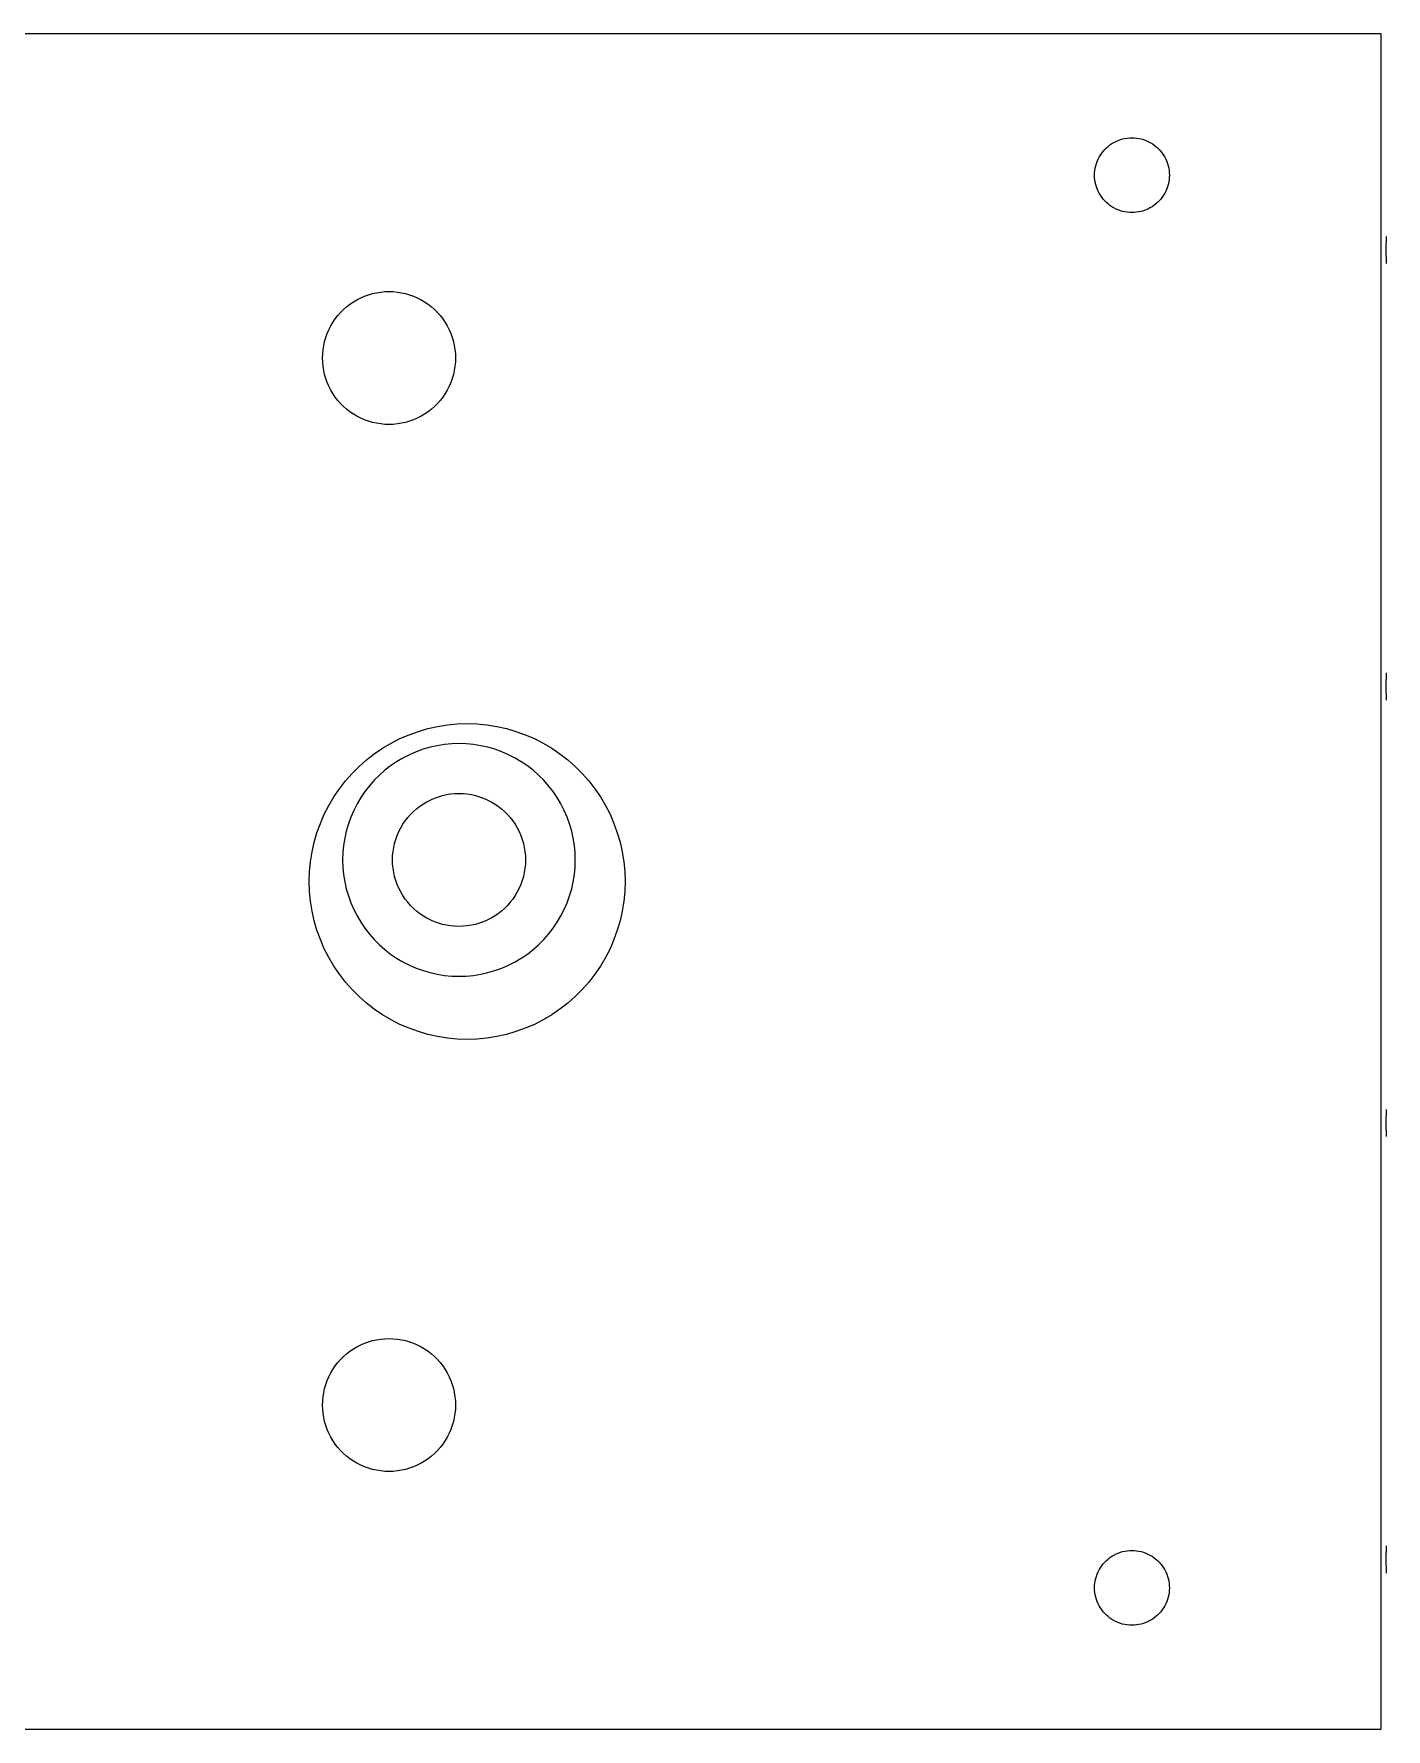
# Model space of a CAD drawing. Extents: x 2 to 1502, y 3 to 1555.
# Drawn here: x 949.5 to 1180.1, y 60.1 to 349.2 of the extents above; entities that cross this region are included whole.
import ezdxf

# ---------------------------------------------------------------- set-up
doc = ezdxf.new("R2010")
doc.units = 0
doc.layers.get('0').update_dxf_attribs({"linetype": 'CONTINUOUS'})

msp = doc.modelspace()

# ---------------------------------------------------------------- linework, layer by layer
at = {"color": 7}
for points in [[(1179.2769, 349.216136), (782.426625, 349.216136)], [(1179.2769, 60.082264), (1179.2769, 349.216136)], [(1132.10835, 329.487461), (1132.39185, 329.770886)], [(1132.39185, 329.770886), (1132.6923, 330.035636)], [(1132.6923, 330.035636), (1133.00895, 330.281411)], [(1133.00895, 330.281411), (1133.3403, 330.506486)], [(1133.3403, 330.506486), (1133.685, 330.710636)], [(1133.685, 330.710636), (1134.04215, 330.892586)], [(1134.04215, 330.892586), (1134.4098, 331.051586)], [(1134.4098, 331.051586), (1134.786825, 331.187411)], [(1134.786825, 331.187411), (1135.1715, 331.299086)], [(1135.1715, 331.299086), (1135.5627, 331.386386)], [(1135.5627, 331.386386), (1135.9584, 331.449386)], [(1135.9584, 331.449311), (1136.35725, 331.486811)], [(1136.35725, 331.486811), (1136.75775, 331.499561)], [(1136.75775, 331.499261), (1137.158325, 331.486511)], [(1137.158325, 331.486511), (1137.5571, 331.449011)], [(1137.5571, 331.448786), (1137.952875, 331.385786)], [(1137.952875, 331.385861), (1138.343775, 331.298561)], [(1138.343775, 331.298561), (1138.728675, 331.186886)], [(1138.728675, 331.186886), (1139.1057, 331.051061)], [(1139.1057, 331.051061), (1139.47335, 330.892061)], [(1139.47335, 330.892061), (1139.830275, 330.710111)], [(1139.830275, 330.710111), (1140.1752, 330.505961)], [(1140.1752, 330.505961), (1140.50655, 330.280886)], [(1140.50655, 330.280886), (1140.8232, 330.035111)], [(1140.8232, 330.035111), (1141.12365, 329.770361)], [(1141.12365, 329.770361), (1141.40715, 329.486936)], [(1130.580225, 326.707511), (1130.6919, 327.092486)], [(1130.6919, 327.092486), (1130.82765, 327.469436)], [(1130.82765, 327.469436), (1130.986725, 327.837086)], [(1130.986725, 327.837086), (1131.168675, 328.194011)], [(1131.168675, 328.194011), (1131.372825, 328.539011)], [(1131.372825, 328.539011), (1131.597825, 328.870361)], [(1131.597825, 328.870361), (1131.843375, 329.187011)], [(1131.843375, 329.187011), (1132.10835, 329.487461)], [(1141.40715, 329.486936), (1141.6719, 329.186486)], [(1141.6719, 329.186486), (1141.917675, 328.869836)], [(1141.917675, 328.869836), (1142.14275, 328.538486)], [(1142.14275, 328.538486), (1142.346825, 328.193486)], [(1142.346825, 328.193486), (1142.52885, 327.836561)], [(1142.52885, 327.836561), (1142.68785, 327.468911)], [(1142.68785, 327.468911), (1142.8236, 327.091961)], [(1142.8236, 327.091961), (1142.935275, 326.706986)], [(1130.391975, 324.720986), (1130.379225, 325.121561)], [(1130.379525, 325.121561), (1130.392275, 325.522061)], [(1130.429475, 324.322136), (1130.391975, 324.720986)], [(1130.392275, 325.522061), (1130.429775, 325.920911)], [(1130.4921, 323.926436), (1130.42985, 324.322136)], [(1130.43, 325.920911), (1130.49225, 326.316611)], [(1130.5797, 323.535161), (1130.4921, 323.926436)], [(1130.492625, 326.316611), (1130.580225, 326.707511)], [(1143.022275, 323.925911), (1142.9349, 323.534636)], [(1142.935275, 326.706986), (1143.02265, 326.316086)], [(1143.0852, 324.321611), (1143.0222, 323.925911)], [(1143.02265, 326.316086), (1143.08565, 325.920386)], [(1143.12285, 324.720461), (1143.08535, 324.321611)], [(1143.085575, 325.920386), (1143.123075, 325.521536)], [(1143.1356, 325.121036), (1143.12285, 324.720461)], [(1143.123075, 325.521536), (1143.135825, 325.121036)], [(1130.691375, 323.150561), (1130.5797, 323.535161)], [(1130.827125, 322.773536), (1130.691375, 323.150561)], [(1130.9862, 322.405886), (1130.827125, 322.773536)], [(1131.16815, 322.048736), (1130.9862, 322.405886)], [(1131.3723, 321.704036), (1131.16815, 322.048736)], [(1131.5973, 321.372611), (1131.3723, 321.704036)], [(1131.84285, 321.056036), (1131.5973, 321.372611)], [(1132.107825, 320.755511), (1131.84285, 321.056036)], [(1141.671525, 321.055511), (1141.406775, 320.754986)], [(1141.9173, 321.372086), (1141.671525, 321.055511)], [(1142.142375, 321.703511), (1141.9173, 321.372086)], [(1142.34645, 322.048211), (1142.142375, 321.703511)], [(1142.528475, 322.405361), (1142.34645, 322.048211)], [(1142.687475, 322.773011), (1142.528475, 322.405361)], [(1142.823225, 323.150036), (1142.687475, 322.773011)], [(1142.9349, 323.534636), (1142.823225, 323.150036)], [(1132.391325, 320.472086), (1132.107825, 320.755511)], [(1132.691775, 320.207036), (1132.391325, 320.472086)], [(1133.008425, 319.961561), (1132.691775, 320.207036)], [(1133.339775, 319.736486), (1133.008425, 319.961561)], [(1133.684475, 319.532411), (1133.339775, 319.736486)], [(1134.041625, 319.350386), (1133.684475, 319.532411)], [(1134.409275, 319.191386), (1134.041625, 319.350386)], [(1134.7863, 319.055636), (1134.409275, 319.191386)], [(1135.170975, 318.943886), (1134.7863, 319.055636)], [(1135.562175, 318.856286), (1135.170975, 318.943886)], [(1135.957875, 318.793661), (1135.562175, 318.855911)], [(1136.356725, 318.756011), (1135.957875, 318.793511)], [(1136.757375, 318.743111), (1136.356875, 318.755861)], [(1137.15795, 318.755636), (1136.757375, 318.742886)], [(1137.556725, 318.793136), (1137.15795, 318.755636)], [(1137.9525, 318.855761), (1137.556725, 318.793511)], [(1138.3434, 318.943361), (1137.9525, 318.855761)], [(1138.7283, 319.055111), (1138.3434, 318.943361)], [(1139.105325, 319.190861), (1138.7283, 319.055111)], [(1139.472975, 319.349861), (1139.105325, 319.190861)], [(1139.8299, 319.531886), (1139.472975, 319.349861)], [(1140.174825, 319.735961), (1139.8299, 319.531886)], [(1140.506175, 319.961036), (1140.174825, 319.735961)], [(1140.822825, 320.206511), (1140.506175, 319.961036)], [(1141.123275, 320.471561), (1140.822825, 320.206511)], [(1141.406775, 320.754986), (1141.123275, 320.471561)], [(1180.0995, 314.679686), (1180.02675, 312.365861)], [(1180.02675, 312.365861), (1180.0995, 310.052036)], [(1003.973325, 303.513461), (1004.58645, 303.876011)], [(1004.58645, 303.876011), (1005.2211, 304.199411)], [(1005.2211, 304.199411), (1005.8748, 304.482311)], [(1005.8748, 304.482311), (1006.544925, 304.723511)], [(1006.544925, 304.723511), (1007.228925, 304.922261)], [(1007.228925, 304.922261), (1007.92425, 305.077586)], [(1007.92425, 305.077586), (1008.627825, 305.188961)], [(1008.627825, 305.188961), (1009.336725, 305.256461)], [(1009.336725, 305.256161), (1010.048775, 305.278661)], [(1010.048775, 305.278586), (1010.7606, 305.256086)], [(1010.7606, 305.256161), (1011.4698, 305.188661)], [(1011.4698, 305.188961), (1012.173375, 305.077586)], [(1012.173375, 305.077586), (1012.8687, 304.922261)], [(1012.8687, 304.922261), (1013.5527, 304.723511)], [(1013.5527, 304.723511), (1014.222825, 304.482311)], [(1014.222825, 304.482311), (1014.876525, 304.199411)], [(1014.876525, 304.199411), (1015.511175, 303.876011)], [(1015.511175, 303.876011), (1016.1243, 303.513461)], [(1000.8756, 300.604511), (1001.312175, 301.167461)], [(1001.312175, 301.167461), (1001.78325, 301.701836)], [(1001.78325, 301.701836), (1002.28695, 302.205536)], [(1002.28695, 302.205536), (1002.821325, 302.676386)], [(1002.821325, 302.676386), (1003.384275, 303.113186)], [(1003.384275, 303.113186), (1003.973325, 303.513461)], [(1016.1243, 303.513461), (1016.71335, 303.113186)], [(1016.71335, 303.113186), (1017.2763, 302.676386)], [(1017.2763, 302.676386), (1017.8106, 302.205536)], [(1017.8106, 302.205536), (1018.314375, 301.701836)], [(1018.314375, 301.701836), (1018.78515, 301.167461)], [(1018.78515, 301.167461), (1019.222025, 300.604511)], [(999.265275, 297.443861), (999.506475, 298.113986)], [(999.506475, 298.113986), (999.789375, 298.767686)], [(999.789375, 298.767686), (1000.112775, 299.402336)], [(1000.112775, 299.402336), (1000.475325, 300.015461)], [(1000.475325, 300.015461), (1000.8756, 300.604511)], [(1019.222025, 300.604511), (1019.622225, 300.015461)], [(1019.622225, 300.015461), (1019.984775, 299.402336)], [(1019.984775, 299.402336), (1020.30825, 298.767686)], [(1020.30825, 298.767686), (1020.59115, 298.113986)], [(1020.59115, 298.113986), (1020.83235, 297.443861)], [(998.732625, 294.652061), (998.799375, 295.360961)], [(998.799525, 295.360961), (998.9109, 296.064536)], [(998.9109, 296.064536), (999.066525, 296.759861)], [(999.066525, 296.759861), (999.265275, 297.443861)], [(1020.83235, 297.443861), (1021.0311, 296.759861)], [(1021.0311, 296.759861), (1021.186425, 296.064536)], [(1021.186425, 296.064536), (1021.2978, 295.360961)], [(1021.2978, 295.360961), (1021.3653, 294.652061)], [(998.732625, 293.227886), (998.710125, 293.939936)], [(998.7102, 293.939936), (998.7327, 294.652061)], [(998.799525, 292.518986), (998.732775, 293.227886)], [(998.9109, 291.815411), (998.799525, 292.518986)], [(1021.2978, 292.518986), (1021.186425, 291.815411)], [(1021.365, 293.227886), (1021.2975, 292.518986)], [(1021.38735, 293.939936), (1021.36485, 293.227886)], [(1021.365, 294.652061), (1021.3875, 293.939936)], [(999.066525, 291.120086), (998.9109, 291.815411)], [(999.265275, 290.436086), (999.066525, 291.120086)], [(999.506475, 289.765961), (999.265275, 290.436086)], [(999.789375, 289.112261), (999.506475, 289.765961)], [(1020.59115, 289.765961), (1020.30825, 289.112261)], [(1020.83235, 290.436086), (1020.59115, 289.765961)], [(1021.0311, 291.120086), (1020.83235, 290.436086)], [(1021.186425, 291.815411), (1021.0311, 291.120086)], [(1000.112775, 288.477611), (999.789375, 289.112261)], [(1000.475325, 287.864486), (1000.112775, 288.477611)], [(1000.8756, 287.275136), (1000.475325, 287.864486)], [(1001.312175, 286.712486), (1000.8756, 287.275136)], [(1001.78325, 286.178111), (1001.312175, 286.712486)], [(1018.78515, 286.712486), (1018.314375, 286.178111)], [(1019.222025, 287.275136), (1018.78515, 286.712486)], [(1019.622225, 287.864486), (1019.222025, 287.275136)], [(1019.984775, 288.477611), (1019.622225, 287.864486)], [(1020.30825, 289.112261), (1019.984775, 288.477611)], [(1002.28695, 285.674411), (1001.78325, 286.178111)], [(1002.821325, 285.203336), (1002.28695, 285.674411)], [(1003.384275, 284.766761), (1002.821325, 285.203336)], [(1003.973325, 284.366486), (1003.384275, 284.766761)], [(1004.58645, 284.003936), (1003.973325, 284.366486)], [(1005.2211, 283.680536), (1004.58645, 284.003936)], [(1005.8748, 283.397636), (1005.2211, 283.680536)], [(1006.544925, 283.156436), (1005.8748, 283.397636)], [(1014.222825, 283.397636), (1013.5527, 283.156436)], [(1014.876525, 283.680536), (1014.222825, 283.397636)], [(1015.511175, 284.003936), (1014.876525, 283.680536)], [(1016.1243, 284.366486), (1015.511175, 284.003936)], [(1016.71335, 284.766761), (1016.1243, 284.366486)], [(1017.2763, 285.203336), (1016.71335, 284.766761)], [(1017.8106, 285.674411), (1017.2763, 285.203336)], [(1018.314375, 286.178111), (1017.8106, 285.674411)], [(1007.228925, 282.957686), (1006.544925, 283.156436)], [(1007.92425, 282.802061), (1007.228925, 282.957686)], [(1008.627825, 282.690686), (1007.92425, 282.802061)], [(1009.336725, 282.623786), (1008.627825, 282.690536)], [(1010.048775, 282.601361), (1009.336725, 282.623861)], [(1010.7606, 282.623786), (1010.048775, 282.601286)], [(1011.4698, 282.690686), (1010.7606, 282.623936)], [(1012.173375, 282.802061), (1011.4698, 282.690686)], [(1012.8687, 282.957686), (1012.173375, 282.802061)], [(1013.5527, 283.156436), (1012.8687, 282.957686)], [(1180.0995, 240.229286), (1180.02675, 237.915461)], [(1180.02675, 237.915461), (1180.0995, 235.601636)], [(1018.3257, 231.100811), (1019.9964, 231.365486)], [(1019.9964, 231.365486), (1021.68075, 231.524711)], [(1021.68075, 231.524711), (1023.371625, 231.577961)], [(1023.371625, 231.577811), (1025.0625, 231.524561)], [(1025.0625, 231.524711), (1026.74685, 231.365486)], [(1026.74685, 231.365486), (1028.417625, 231.100811)], [(1010.39835, 228.246836), (1011.905775, 229.014911)], [(1011.905775, 229.014911), (1013.45835, 229.686761)], [(1013.45835, 229.686761), (1015.05, 230.259836)], [(1015.05, 230.259836), (1016.6745, 230.731811)], [(1016.6745, 230.731811), (1018.3257, 231.100811)], [(1028.417625, 231.100811), (1030.068525, 230.731811)], [(1030.068525, 230.731811), (1031.693325, 230.259836)], [(1031.693325, 230.259836), (1033.284975, 229.686761)], [(1033.284975, 229.686761), (1034.837475, 229.014911)], [(1034.837475, 229.014911), (1036.344675, 228.246836)], [(1006.20645, 225.397961), (1007.54295, 226.434761)], [(1007.54295, 226.434761), (1008.94215, 227.385686)], [(1008.94215, 227.385686), (1010.39835, 228.246836)], [(1012.42155, 225.713411), (1011.348675, 225.078836)], [(1013.532225, 226.279286), (1012.42155, 225.713411)], [(1014.676275, 226.774361), (1013.532225, 226.279286)], [(1015.849125, 227.196611), (1014.676275, 226.774361)], [(1017.0462, 227.544386), (1015.849125, 227.196611)], [(1018.2627, 227.816336), (1017.0462, 227.544386)], [(1019.4939, 228.011261), (1018.2627, 227.816336)], [(1020.73485, 228.128636), (1019.4939, 228.011261)], [(1021.98075, 228.167786), (1020.73485, 228.128786)], [(1023.22665, 228.128636), (1021.98075, 228.167636)], [(1024.467675, 228.011261), (1023.22665, 228.128636)], [(1025.698875, 227.816336), (1024.467675, 228.011261)], [(1026.915375, 227.544386), (1025.698875, 227.816336)], [(1028.11245, 227.196611), (1026.915375, 227.544386)], [(1029.285225, 226.774361), (1028.11245, 227.196611)], [(1030.429275, 226.279286), (1029.285225, 226.774361)], [(1031.53995, 225.713411), (1030.429275, 226.279286)], [(1032.6129, 225.078836), (1031.53995, 225.713411)], [(1036.344675, 228.246836), (1037.8008, 227.385686)], [(1037.8008, 227.385686), (1039.2003, 226.434761)], [(1039.2003, 226.434761), (1040.5368, 225.397961)], [(1002.62235, 221.814011), (1003.741125, 223.082936)], [(1003.741125, 223.082936), (1004.937375, 224.279186)], [(1004.937375, 224.279186), (1006.20645, 225.397961)], [(1008.39765, 222.789836), (1007.51625, 221.908361)], [(1009.332675, 223.614161), (1008.39765, 222.789836)], [(1010.31765, 224.378186), (1009.332675, 223.614161)], [(1011.348675, 225.078836), (1010.31765, 224.378186)], [(1033.643925, 224.378186), (1032.6129, 225.078836)], [(1034.628825, 223.614161), (1033.643925, 224.378186)], [(1035.563925, 222.789836), (1034.628825, 223.614161)], [(1036.445325, 221.908361), (1035.563925, 222.789836)], [(1040.5368, 225.397961), (1041.805875, 224.279186)], [(1041.805875, 224.279186), (1043.002125, 223.082936)], [(1043.002125, 223.082936), (1044.120975, 221.814011)], [(1000.6347, 219.078011), (1001.5854, 220.477211)], [(1001.5854, 220.477211), (1002.62235, 221.814011)], [(1005.927825, 219.988361), (1005.227175, 218.957411)], [(1006.69185, 220.973336), (1005.927825, 219.988361)], [(1007.51625, 221.908361), (1006.69185, 220.973336)], [(1037.269725, 220.973336), (1036.445325, 221.908361)], [(1038.03375, 219.988361), (1037.269725, 220.973336)], [(1038.734325, 218.957411), (1038.03375, 219.988361)], [(1044.120975, 221.814011), (1045.15785, 220.477211)], [(1045.15785, 220.477211), (1046.108625, 219.078011)], [(999.005325, 216.114536), (999.773475, 217.621886)], [(999.773475, 217.621886), (1000.6347, 219.078011)], [(1004.592675, 217.884461), (1004.026725, 216.773786)], [(1005.227175, 218.957411), (1004.592675, 217.884461)], [(1014.219, 216.590711), (1014.7533, 217.061786)], [(1014.7533, 217.061786), (1015.3161, 217.498361)], [(1015.3161, 217.498361), (1015.9053, 217.898711)], [(1015.9053, 217.898711), (1016.518425, 218.261336)], [(1016.518425, 218.261336), (1017.153075, 218.584661)], [(1017.153075, 218.584661), (1017.806775, 218.867636)], [(1017.806775, 218.867636), (1018.476975, 219.108836)], [(1018.476975, 219.108836), (1019.160975, 219.307661)], [(1019.160975, 219.307661), (1019.85615, 219.462986)], [(1019.85615, 219.462986), (1020.559725, 219.574361)], [(1020.559725, 219.574361), (1021.26885, 219.641861)], [(1021.26885, 219.641486), (1021.98075, 219.663986)], [(1021.98075, 219.663836), (1022.692725, 219.641336)], [(1022.692725, 219.641486), (1023.40185, 219.573986)], [(1023.40185, 219.574361), (1024.10535, 219.462986)], [(1024.10535, 219.462986), (1024.800525, 219.307661)], [(1024.800525, 219.307661), (1025.484525, 219.108836)], [(1025.484525, 219.108836), (1026.1548, 218.867636)], [(1026.1548, 218.867636), (1026.8085, 218.584661)], [(1026.8085, 218.584661), (1027.44315, 218.261336)], [(1027.44315, 218.261336), (1028.056275, 217.898711)], [(1028.056275, 217.898711), (1028.6454, 217.498361)], [(1028.6454, 217.498361), (1029.2082, 217.061786)], [(1029.2082, 217.061786), (1029.7425, 216.590711)], [(1039.3689, 217.884461), (1038.734325, 218.957411)], [(1039.93485, 216.773786), (1039.3689, 217.884461)], [(1046.108625, 219.078011), (1046.969775, 217.621886)], [(1046.969775, 217.621886), (1047.738, 216.114536)], [(997.760625, 212.970236), (998.333475, 214.561961)], [(998.333475, 214.561961), (999.005325, 216.114536)], [(1003.1094, 214.456961), (1002.761625, 213.259886)], [(1003.531725, 215.629736), (1003.1094, 214.456961)], [(1004.026725, 216.773786), (1003.531725, 215.629736)], [(1012.04475, 213.787661), (1012.4073, 214.400786)], [(1012.4073, 214.400786), (1012.807725, 214.989911)], [(1012.807725, 214.989911), (1013.244225, 215.552711)], [(1013.244225, 215.552711), (1013.715375, 216.087011)], [(1013.715375, 216.087011), (1014.219, 216.590711)], [(1029.7425, 216.590711), (1030.2462, 216.087011)], [(1030.2462, 216.087011), (1030.717275, 215.552711)], [(1030.717275, 215.552711), (1031.15385, 214.989911)], [(1031.15385, 214.989911), (1031.5542, 214.400786)], [(1031.5542, 214.400786), (1031.916825, 213.787661)], [(1040.42985, 215.629736), (1039.93485, 216.773786)], [(1040.8521, 214.456961), (1040.42985, 215.629736)], [(1041.199875, 213.259886), (1040.8521, 214.456961)], [(1047.738, 216.114536), (1048.409775, 214.561961)], [(1048.409775, 214.561961), (1048.9827, 212.970236)], [(996.919575, 209.694686), (997.28835, 211.345661)], [(997.28835, 211.345661), (997.760625, 212.970236)], [(1002.48975, 212.043386), (1002.29475, 210.812186)], [(1002.761625, 213.259886), (1002.48975, 212.043386)], [(1010.843025, 210.449861), (1010.998425, 211.145036)], [(1010.998425, 211.145036), (1011.197175, 211.829036)], [(1011.197175, 211.829036), (1011.43845, 212.499236)], [(1011.43845, 212.499236), (1011.72135, 213.153011)], [(1011.72135, 213.153011), (1012.04475, 213.787661)], [(1031.916825, 213.787661), (1032.24015, 213.153011)], [(1032.24015, 213.153011), (1032.523125, 212.499236)], [(1032.523125, 212.499236), (1032.7644, 211.829036)], [(1032.7644, 211.829036), (1032.96315, 211.145036)], [(1032.96315, 211.145036), (1033.118475, 210.449861)], [(1041.471825, 212.043386), (1041.199875, 213.259886)], [(1041.666825, 210.812186), (1041.471825, 212.043386)], [(1048.9827, 212.970236), (1049.4546, 211.345661)], [(1049.4546, 211.345661), (1049.823675, 209.694686)], [(996.654825, 208.023761), (996.919575, 209.694686)], [(1002.138225, 208.325261), (1002.177225, 207.079361)], [(1002.1773, 209.571161), (1002.1383, 208.325261)], [(1002.29475, 210.812186), (1002.17745, 209.571161)], [(1010.641875, 208.325261), (1010.664375, 209.037236)], [(1010.664375, 207.613286), (1010.641875, 208.325261)], [(1010.6646, 209.037236), (1010.73135, 209.746361)], [(1010.73165, 209.746361), (1010.843025, 210.449861)], [(1033.118475, 210.449861), (1033.229925, 209.746361)], [(1033.230225, 209.746361), (1033.296975, 209.037236)], [(1033.319625, 208.325261), (1033.297125, 207.613286)], [(1033.2972, 209.037236), (1033.3197, 208.325261)], [(1041.784125, 209.571161), (1041.666825, 210.812186)], [(1041.823275, 208.325261), (1041.784275, 209.571161)], [(1041.784275, 207.079361), (1041.823275, 208.325261)], [(1049.823675, 209.694686), (1050.088425, 208.023761)], [(996.4425, 204.648686), (996.49575, 206.339561)], [(996.495525, 206.339561), (996.654825, 208.023761)], [(1002.17745, 207.079361), (1002.29475, 205.838411)], [(1002.29475, 205.838411), (1002.48975, 204.607211)], [(1010.73135, 206.904161), (1010.6646, 207.613286)], [(1010.843025, 206.200661), (1010.73165, 206.904161)], [(1010.998425, 205.505486), (1010.843025, 206.200661)], [(1011.197175, 204.821486), (1010.998425, 205.505486)], [(1032.96315, 205.505486), (1032.7644, 204.821486)], [(1033.118475, 206.200661), (1032.96315, 205.505486)], [(1033.229925, 206.904161), (1033.118475, 206.200661)], [(1033.296975, 207.613286), (1033.230225, 206.904161)], [(1041.471825, 204.607211), (1041.666825, 205.838411)], [(1041.666825, 205.838411), (1041.784125, 207.079361)], [(1050.088425, 208.023761), (1050.2475, 206.339561)], [(1050.2475, 206.339561), (1050.30075, 204.648686)], [(996.495525, 202.957811), (996.442275, 204.648686)], [(996.654825, 201.273611), (996.495525, 202.957811)], [(1002.48975, 204.607211), (1002.761625, 203.390711)], [(1002.761625, 203.390711), (1003.1094, 202.193561)], [(1011.43845, 204.151286), (1011.197175, 204.821486)], [(1011.72135, 203.497586), (1011.43845, 204.151286)], [(1012.04475, 202.862936), (1011.72135, 203.497586)], [(1012.4073, 202.249811), (1012.04475, 202.862936)], [(1031.916825, 202.862936), (1031.5542, 202.249811)], [(1032.24015, 203.497586), (1031.916825, 202.862936)], [(1032.523125, 204.151286), (1032.24015, 203.497586)], [(1032.7644, 204.821486), (1032.523125, 204.151286)], [(1040.8521, 202.193561), (1041.199875, 203.390711)], [(1041.199875, 203.390711), (1041.471825, 204.607211)], [(1050.2475, 202.957811), (1050.088425, 201.273611)], [(1050.30075, 204.648686), (1050.2475, 202.957811)], [(996.919575, 199.602686), (996.654825, 201.273611)], [(997.28835, 197.951711), (996.919575, 199.602686)], [(1003.1094, 202.193561), (1003.531725, 201.020786)], [(1003.531725, 201.020786), (1004.026725, 199.876736)], [(1004.026725, 199.876736), (1004.592675, 198.766061)], [(1012.807725, 201.660611), (1012.4073, 202.249811)], [(1013.244225, 201.097811), (1012.807725, 201.660611)], [(1013.715375, 200.563511), (1013.244225, 201.097811)], [(1014.219, 200.059811), (1013.715375, 200.563511)], [(1014.7533, 199.588736), (1014.219, 200.059811)], [(1015.3161, 199.152236), (1014.7533, 199.588736)], [(1029.2082, 199.588736), (1028.6454, 199.152236)], [(1029.7425, 200.059811), (1029.2082, 199.588736)], [(1030.2462, 200.563511), (1029.7425, 200.059811)], [(1030.717275, 201.097811), (1030.2462, 200.563511)], [(1031.15385, 201.660611), (1030.717275, 201.097811)], [(1031.5542, 202.249811), (1031.15385, 201.660611)], [(1039.3689, 198.766061), (1039.93485, 199.876736)], [(1039.93485, 199.876736), (1040.42985, 201.020786)], [(1040.42985, 201.020786), (1040.8521, 202.193561)], [(1049.823675, 199.602686), (1049.4546, 197.951711)], [(1050.088425, 201.273611), (1049.823675, 199.602686)], [(997.760625, 196.327136), (997.28835, 197.951711)], [(1004.592675, 198.766061), (1005.227175, 197.693111)], [(1005.227175, 197.693111), (1005.927825, 196.662161)], [(1005.927825, 196.662161), (1006.69185, 195.677186)], [(1015.9053, 198.751811), (1015.3161, 199.152236)], [(1016.518425, 198.389186), (1015.9053, 198.751811)], [(1017.153075, 198.065861), (1016.518425, 198.389186)], [(1017.806775, 197.782961), (1017.153075, 198.065861)], [(1018.476975, 197.541686), (1017.806775, 197.782961)], [(1019.160975, 197.342936), (1018.476975, 197.541686)], [(1019.85615, 197.187536), (1019.160975, 197.342936)], [(1020.559725, 197.076161), (1019.85615, 197.187536)], [(1021.26885, 197.009111), (1020.559725, 197.075861)], [(1021.98075, 196.986686), (1021.26885, 197.009186)], [(1022.692725, 197.009111), (1021.98075, 196.986611)], [(1023.40185, 197.076161), (1022.692725, 197.009411)], [(1024.10535, 197.187536), (1023.40185, 197.076161)], [(1024.800525, 197.342936), (1024.10535, 197.187536)], [(1025.484525, 197.541686), (1024.800525, 197.342936)], [(1026.1548, 197.782961), (1025.484525, 197.541686)], [(1026.8085, 198.065861), (1026.1548, 197.782961)], [(1027.44315, 198.389186), (1026.8085, 198.065861)], [(1028.056275, 198.751811), (1027.44315, 198.389186)], [(1028.6454, 199.152236), (1028.056275, 198.751811)], [(1037.269725, 195.677186), (1038.03375, 196.662161)], [(1038.03375, 196.662161), (1038.734325, 197.693111)], [(1038.734325, 197.693111), (1039.3689, 198.766061)], [(1049.4546, 197.951711), (1048.9827, 196.327136)], [(998.333475, 194.735411), (997.760625, 196.327136)], [(999.005325, 193.182836), (998.333475, 194.735411)], [(1006.69185, 195.677186), (1007.51625, 194.742161)], [(1007.51625, 194.742161), (1008.39765, 193.860761)], [(1008.39765, 193.860761), (1009.332675, 193.036361)], [(1034.628825, 193.036361), (1035.563925, 193.860761)], [(1035.563925, 193.860761), (1036.445325, 194.742161)], [(1036.445325, 194.742161), (1037.269725, 195.677186)], [(1048.409775, 194.735411), (1047.738, 193.182836)], [(1048.9827, 196.327136), (1048.409775, 194.735411)], [(999.773475, 191.675561), (999.005325, 193.182836)], [(1000.6347, 190.219361), (999.773475, 191.675561)], [(1009.332675, 193.036361), (1010.31765, 192.272336)], [(1010.31765, 192.272336), (1011.348675, 191.571686)], [(1011.348675, 191.571686), (1012.42155, 190.937186)], [(1012.42155, 190.937186), (1013.532225, 190.371236)], [(1030.429275, 190.371236), (1031.53995, 190.937186)], [(1031.53995, 190.937186), (1032.6129, 191.571686)], [(1032.6129, 191.571686), (1033.643925, 192.272336)], [(1033.643925, 192.272336), (1034.628825, 193.036361)], [(1046.969775, 191.675561), (1046.108625, 190.219361)], [(1047.738, 193.182836), (1046.969775, 191.675561)], [(1001.5854, 188.820161), (1000.6347, 190.219361)], [(1002.62235, 187.483436), (1001.5854, 188.820161)], [(1013.532225, 190.371236), (1014.676275, 189.876236)], [(1014.676275, 189.876236), (1015.849125, 189.453911)], [(1015.849125, 189.453911), (1017.0462, 189.106136)], [(1017.0462, 189.106136), (1018.2627, 188.834186)], [(1018.2627, 188.834186), (1019.4939, 188.639261)], [(1019.4939, 188.639261), (1020.73485, 188.521961)], [(1020.73485, 188.521961), (1021.98075, 188.482961)], [(1021.98075, 188.482736), (1023.22665, 188.521736)], [(1023.22665, 188.521961), (1024.467675, 188.639261)], [(1024.467675, 188.639261), (1025.698875, 188.834186)], [(1025.698875, 188.834186), (1026.915375, 189.106136)], [(1026.915375, 189.106136), (1028.11245, 189.453911)], [(1028.11245, 189.453911), (1029.285225, 189.876236)], [(1029.285225, 189.876236), (1030.429275, 190.371236)], [(1045.15785, 188.820161), (1044.120975, 187.483436)], [(1046.108625, 190.219361), (1045.15785, 188.820161)], [(1003.741125, 186.214436), (1002.62235, 187.483436)], [(1004.937375, 185.018186), (1003.741125, 186.214436)], [(1043.002125, 186.214436), (1041.805875, 185.018186)], [(1044.120975, 187.483436), (1043.002125, 186.214436)], [(1006.20645, 183.899486), (1004.937375, 185.018186)], [(1007.54295, 182.862611), (1006.20645, 183.899486)], [(1008.94215, 181.911686), (1007.54295, 182.862611)], [(1039.2003, 182.862611), (1037.8008, 181.911686)], [(1040.5368, 183.899486), (1039.2003, 182.862611)], [(1041.805875, 185.018186), (1040.5368, 183.899486)], [(1010.39835, 181.050536), (1008.94215, 181.911686)], [(1011.905775, 180.282461), (1010.39835, 181.050536)], [(1013.45835, 179.610611), (1011.905775, 180.282461)], [(1015.05, 179.037611), (1013.45835, 179.610611)], [(1033.284975, 179.610611), (1031.693325, 179.037611)], [(1034.837475, 180.282461), (1033.284975, 179.610611)], [(1036.344675, 181.050536), (1034.837475, 180.282461)], [(1037.8008, 181.911686), (1036.344675, 181.050536)], [(1016.6745, 178.565561), (1015.05, 179.037611)], [(1018.3257, 178.196561), (1016.6745, 178.565561)], [(1019.9964, 177.931961), (1018.3257, 178.196561)], [(1021.68075, 177.772736), (1019.9964, 177.931961)], [(1023.371625, 177.719561), (1021.68075, 177.772811)], [(1025.0625, 177.772736), (1023.371625, 177.719486)], [(1026.74685, 177.931961), (1025.0625, 177.772736)], [(1028.417625, 178.196561), (1026.74685, 177.931961)], [(1030.068525, 178.565561), (1028.417625, 178.196561)], [(1031.693325, 179.037611), (1030.068525, 178.565561)], [(1180.0995, 165.778886), (1180.02675, 163.465061)], [(1180.02675, 163.465061), (1180.0995, 161.151236)], [(1002.821325, 124.094036), (1003.384275, 124.530536)], [(1003.384275, 124.530536), (1003.973325, 124.930811)], [(1003.973325, 124.930811), (1004.58645, 125.293361)], [(1004.58645, 125.293361), (1005.2211, 125.616761)], [(1005.2211, 125.616761), (1005.8748, 125.899661)], [(1005.8748, 125.899661), (1006.544925, 126.140936)], [(1006.544925, 126.140936), (1007.228925, 126.339611)], [(1007.228925, 126.339611), (1007.92425, 126.495236)], [(1007.92425, 126.495236), (1008.627825, 126.606686)], [(1008.627825, 126.606686), (1009.336725, 126.673436)], [(1009.336725, 126.673511), (1010.048775, 126.696011)], [(1010.048775, 126.695936), (1010.7606, 126.673436)], [(1010.7606, 126.673511), (1011.4698, 126.606761)], [(1011.4698, 126.606686), (1012.173375, 126.495236)], [(1012.173375, 126.495236), (1012.8687, 126.339611)], [(1012.8687, 126.339611), (1013.5527, 126.140936)], [(1013.5527, 126.140936), (1014.222825, 125.899661)], [(1014.222825, 125.899661), (1014.876525, 125.616761)], [(1014.876525, 125.616761), (1015.511175, 125.293361)], [(1015.511175, 125.293361), (1016.1243, 124.930811)], [(1016.1243, 124.930811), (1016.71335, 124.530536)], [(1016.71335, 124.530536), (1017.2763, 124.094036)], [(1000.475325, 121.432886), (1000.8756, 122.022161)], [(1000.8756, 122.022161), (1001.312175, 122.584886)], [(1001.312175, 122.584886), (1001.78325, 123.119186)], [(1001.78325, 123.119186), (1002.28695, 123.622886)], [(1002.28695, 123.622886), (1002.821325, 124.094036)], [(1017.2763, 124.094036), (1017.8106, 123.622886)], [(1017.8106, 123.622886), (1018.314375, 123.119186)], [(1018.314375, 123.119186), (1018.78515, 122.584886)], [(1018.78515, 122.584886), (1019.222025, 122.022161)], [(1019.222025, 122.022161), (1019.622225, 121.432886)], [(999.066525, 118.177286), (999.265275, 118.861286)], [(999.265275, 118.861286), (999.506475, 119.531411)], [(999.506475, 119.531411), (999.789375, 120.185036)], [(999.789375, 120.185036), (1000.112775, 120.819686)], [(1000.112775, 120.819686), (1000.475325, 121.432886)], [(1019.622225, 121.432886), (1019.984775, 120.819686)], [(1019.984775, 120.819686), (1020.30825, 120.185036)], [(1020.30825, 120.185036), (1020.59115, 119.531411)], [(1020.59115, 119.531411), (1020.83235, 118.861286)], [(1020.83235, 118.861286), (1021.0311, 118.177286)], [(998.7102, 115.357361), (998.7327, 116.069411)], [(998.732625, 116.069411), (998.799375, 116.778386)], [(998.799525, 116.778386), (998.9109, 117.481961)], [(998.9109, 117.481961), (999.066525, 118.177286)], [(1021.0311, 118.177286), (1021.186425, 117.481961)], [(1021.186425, 117.481961), (1021.2978, 116.778386)], [(1021.2978, 116.778386), (1021.3653, 116.069411)], [(1021.365, 116.069411), (1021.3875, 115.357361)], [(998.732625, 114.645311), (998.710125, 115.357361)], [(998.799525, 113.936336), (998.732775, 114.645311)], [(998.9109, 113.232761), (998.799525, 113.936336)], [(999.066525, 112.537436), (998.9109, 113.232761)], [(1021.186425, 113.232761), (1021.0311, 112.537436)], [(1021.2978, 113.936336), (1021.186425, 113.232761)], [(1021.365, 114.645311), (1021.2975, 113.936336)], [(1021.38735, 115.357361), (1021.36485, 114.645311)], [(999.265275, 111.853436), (999.066525, 112.537436)], [(999.506475, 111.183311), (999.265275, 111.853436)], [(999.789375, 110.529686), (999.506475, 111.183311)], [(1000.112775, 109.894961), (999.789375, 110.529686)], [(1000.475325, 109.281836), (1000.112775, 109.894961)], [(1019.984775, 109.894961), (1019.622225, 109.281836)], [(1020.30825, 110.529686), (1019.984775, 109.894961)], [(1020.59115, 111.183311), (1020.30825, 110.529686)], [(1020.83235, 111.853436), (1020.59115, 111.183311)], [(1021.0311, 112.537436), (1020.83235, 111.853436)], [(1000.8756, 108.692786), (1000.475325, 109.281836)], [(1001.312175, 108.129836), (1000.8756, 108.692786)], [(1001.78325, 107.595536), (1001.312175, 108.129836)], [(1002.28695, 107.091836), (1001.78325, 107.595536)], [(1002.821325, 106.620986), (1002.28695, 107.091836)], [(1017.8106, 107.091836), (1017.2763, 106.620986)], [(1018.314375, 107.595536), (1017.8106, 107.091836)], [(1018.78515, 108.129836), (1018.314375, 107.595536)], [(1019.222025, 108.692786), (1018.78515, 108.129836)], [(1019.622225, 109.281836), (1019.222025, 108.692786)], [(1003.384275, 106.184186), (1002.821325, 106.620986)], [(1003.973325, 105.783911), (1003.384275, 106.184186)], [(1004.58645, 105.421361), (1003.973325, 105.783911)], [(1005.2211, 105.097961), (1004.58645, 105.421361)], [(1005.8748, 104.815061), (1005.2211, 105.097961)], [(1006.544925, 104.573786), (1005.8748, 104.815061)], [(1007.228925, 104.375111), (1006.544925, 104.573786)], [(1007.92425, 104.219786), (1007.228925, 104.375111)], [(1008.627825, 104.108336), (1007.92425, 104.219786)], [(1009.336725, 104.041136), (1008.627825, 104.108636)], [(1011.4698, 104.108336), (1010.7606, 104.040836)], [(1012.173375, 104.219786), (1011.4698, 104.108336)], [(1012.8687, 104.375111), (1012.173375, 104.219786)], [(1013.5527, 104.573786), (1012.8687, 104.375111)], [(1014.222825, 104.815061), (1013.5527, 104.573786)], [(1014.876525, 105.097961), (1014.222825, 104.815061)], [(1015.511175, 105.421361), (1014.876525, 105.097961)], [(1016.1243, 105.783911), (1015.511175, 105.421361)], [(1016.71335, 106.184186), (1016.1243, 105.783911)], [(1017.2763, 106.620986), (1016.71335, 106.184186)], [(1010.048775, 104.018786), (1009.336725, 104.041286)], [(1010.7606, 104.041136), (1010.048775, 104.018636)], [(1133.34045, 89.561239), (1133.68515, 89.765314)], [(1133.68515, 89.765314), (1134.0423, 89.947264)], [(1134.0423, 89.947264), (1134.40995, 90.106339)], [(1134.40995, 90.106339), (1134.786975, 90.242089)], [(1134.786975, 90.242089), (1135.17165, 90.353764)], [(1135.17165, 90.353764), (1135.56285, 90.441364)], [(1135.56285, 90.441364), (1135.95855, 90.503614)], [(1135.95855, 90.503989), (1136.3574, 90.541489)], [(1136.3574, 90.541489), (1136.7579, 90.554239)], [(1136.7579, 90.553939), (1137.158475, 90.541189)], [(1137.158475, 90.541189), (1137.55725, 90.503689)], [(1137.55725, 90.503464), (1137.953025, 90.441214)], [(1137.953025, 90.440839), (1138.343925, 90.353239)], [(1138.343925, 90.353239), (1138.728825, 90.241564)], [(1138.728825, 90.241564), (1139.10585, 90.105814)], [(1139.10585, 90.105814), (1139.4735, 89.946739)], [(1139.4735, 89.946739), (1139.830425, 89.764789)], [(1139.830425, 89.764789), (1140.17535, 89.560714)], [(1180.0995, 91.328539), (1180.02675, 89.014714)], [(1130.8278, 86.524189), (1130.986875, 86.891839)], [(1130.986875, 86.891839), (1131.168825, 87.248989)], [(1131.168825, 87.248989), (1131.372975, 87.593689)], [(1131.372975, 87.593689), (1131.597975, 87.925039)], [(1131.597975, 87.925039), (1131.843525, 88.241689)], [(1131.843525, 88.241689), (1132.1085, 88.542139)], [(1132.1085, 88.542139), (1132.392, 88.825639)], [(1132.392, 88.825639), (1132.69245, 89.090689)], [(1132.69245, 89.090689), (1133.0091, 89.336164)], [(1133.0091, 89.336164), (1133.34045, 89.561239)], [(1140.17535, 89.560714), (1140.5067, 89.335639)], [(1140.5067, 89.335639), (1140.82335, 89.090164)], [(1140.82335, 89.090164), (1141.1238, 88.825114)], [(1141.1238, 88.825114), (1141.4073, 88.541614)], [(1141.4073, 88.541614), (1141.67205, 88.241164)], [(1141.67205, 88.241164), (1141.917825, 87.924514)], [(1141.917825, 87.924514), (1142.1429, 87.593164)], [(1142.1429, 87.593164), (1142.346975, 87.248464)], [(1142.346975, 87.248464), (1142.529, 86.891314)], [(1142.529, 86.891314), (1142.688, 86.523664)], [(1180.02675, 89.014714), (1180.0995, 86.700889)], [(1130.392125, 83.775664), (1130.379375, 84.176239)], [(1130.379675, 84.176239), (1130.392425, 84.576739)], [(1130.392425, 84.576739), (1130.429925, 84.975589)], [(1130.43015, 84.975589), (1130.4924, 85.371289)], [(1130.492775, 85.371289), (1130.580375, 85.762489)], [(1130.580375, 85.762489), (1130.69205, 86.147164)], [(1130.69205, 86.147164), (1130.8278, 86.524189)], [(1142.688, 86.523664), (1142.82375, 86.146639)], [(1142.82375, 86.146639), (1142.935425, 85.761964)], [(1142.935425, 85.761964), (1143.0228, 85.370764)], [(1143.0228, 85.370764), (1143.0858, 84.975064)], [(1143.085725, 84.975064), (1143.123225, 84.576214)], [(1143.13575, 84.175714), (1143.123, 83.775139)], [(1143.123225, 84.576214), (1143.135975, 84.175714)], [(1130.429625, 83.376889), (1130.392125, 83.775664)], [(1130.49225, 82.981114), (1130.43, 83.376889)], [(1130.57985, 82.590214), (1130.49225, 82.981114)], [(1130.691525, 82.205314), (1130.57985, 82.590214)], [(1130.827275, 81.828289), (1130.691525, 82.205314)], [(1130.98635, 81.460639), (1130.827275, 81.828289)], [(1131.1683, 81.103789), (1130.98635, 81.460639)], [(1131.37245, 80.758789), (1131.1683, 81.103789)], [(1142.3466, 81.103264), (1142.142525, 80.758264)], [(1142.528625, 81.460114), (1142.3466, 81.103264)], [(1142.687625, 81.827764), (1142.528625, 81.460114)], [(1142.823375, 82.204789), (1142.687625, 81.827764)], [(1142.93505, 82.589689), (1142.823375, 82.204789)], [(1143.022425, 82.980589), (1142.93505, 82.589689)], [(1143.08535, 83.376364), (1143.02235, 82.980589)], [(1143.123, 83.775139), (1143.0855, 83.376364)], [(1131.59745, 80.427439), (1131.37245, 80.758789)], [(1131.843, 80.110789), (1131.59745, 80.427439)], [(1132.107975, 79.810339), (1131.843, 80.110789)], [(1132.391475, 79.526839), (1132.107975, 79.810339)], [(1132.691925, 79.262089), (1132.391475, 79.526839)], [(1133.008575, 79.016314), (1132.691925, 79.262089)], [(1133.339925, 78.791239), (1133.008575, 79.016314)], [(1133.684625, 78.587164), (1133.339925, 78.791239)], [(1134.041775, 78.405214), (1133.684625, 78.587164)], [(1134.409425, 78.246139), (1134.041775, 78.405214)], [(1134.78645, 78.110389), (1134.409425, 78.246139)], [(1135.171125, 77.998714), (1134.78645, 78.110389)], [(1138.72845, 78.109864), (1138.34355, 77.998189)], [(1139.105475, 78.245614), (1138.72845, 78.109864)], [(1139.473125, 78.404689), (1139.105475, 78.245614)], [(1139.83005, 78.586639), (1139.473125, 78.404689)], [(1140.174975, 78.790714), (1139.83005, 78.586639)], [(1140.506325, 79.015789), (1140.174975, 78.790714)], [(1140.822975, 79.261564), (1140.506325, 79.015789)], [(1141.123425, 79.526314), (1140.822975, 79.261564)], [(1141.406925, 79.809814), (1141.123425, 79.526314)], [(1141.671675, 80.110264), (1141.406925, 79.809814)], [(1141.91745, 80.426914), (1141.671675, 80.110264)], [(1142.142525, 80.758264), (1141.91745, 80.426914)], [(1135.562325, 77.911414), (1135.171125, 77.998714)], [(1135.958025, 77.848489), (1135.562325, 77.911489)], [(1136.356875, 77.810764), (1135.958025, 77.848264)], [(1136.757525, 77.798014), (1136.357025, 77.810764)], [(1137.1581, 77.810464), (1136.757525, 77.797714)], [(1137.556875, 77.847964), (1137.1581, 77.810464)], [(1137.95265, 77.910889), (1137.556875, 77.847889)], [(1138.34355, 77.998189), (1137.95265, 77.910889)], [(782.426625, 60.082264), (1179.2769, 60.082264)]]:
    msp.add_lwpolyline(points, dxfattribs=at)

doc.saveas('drawing.dxf')
